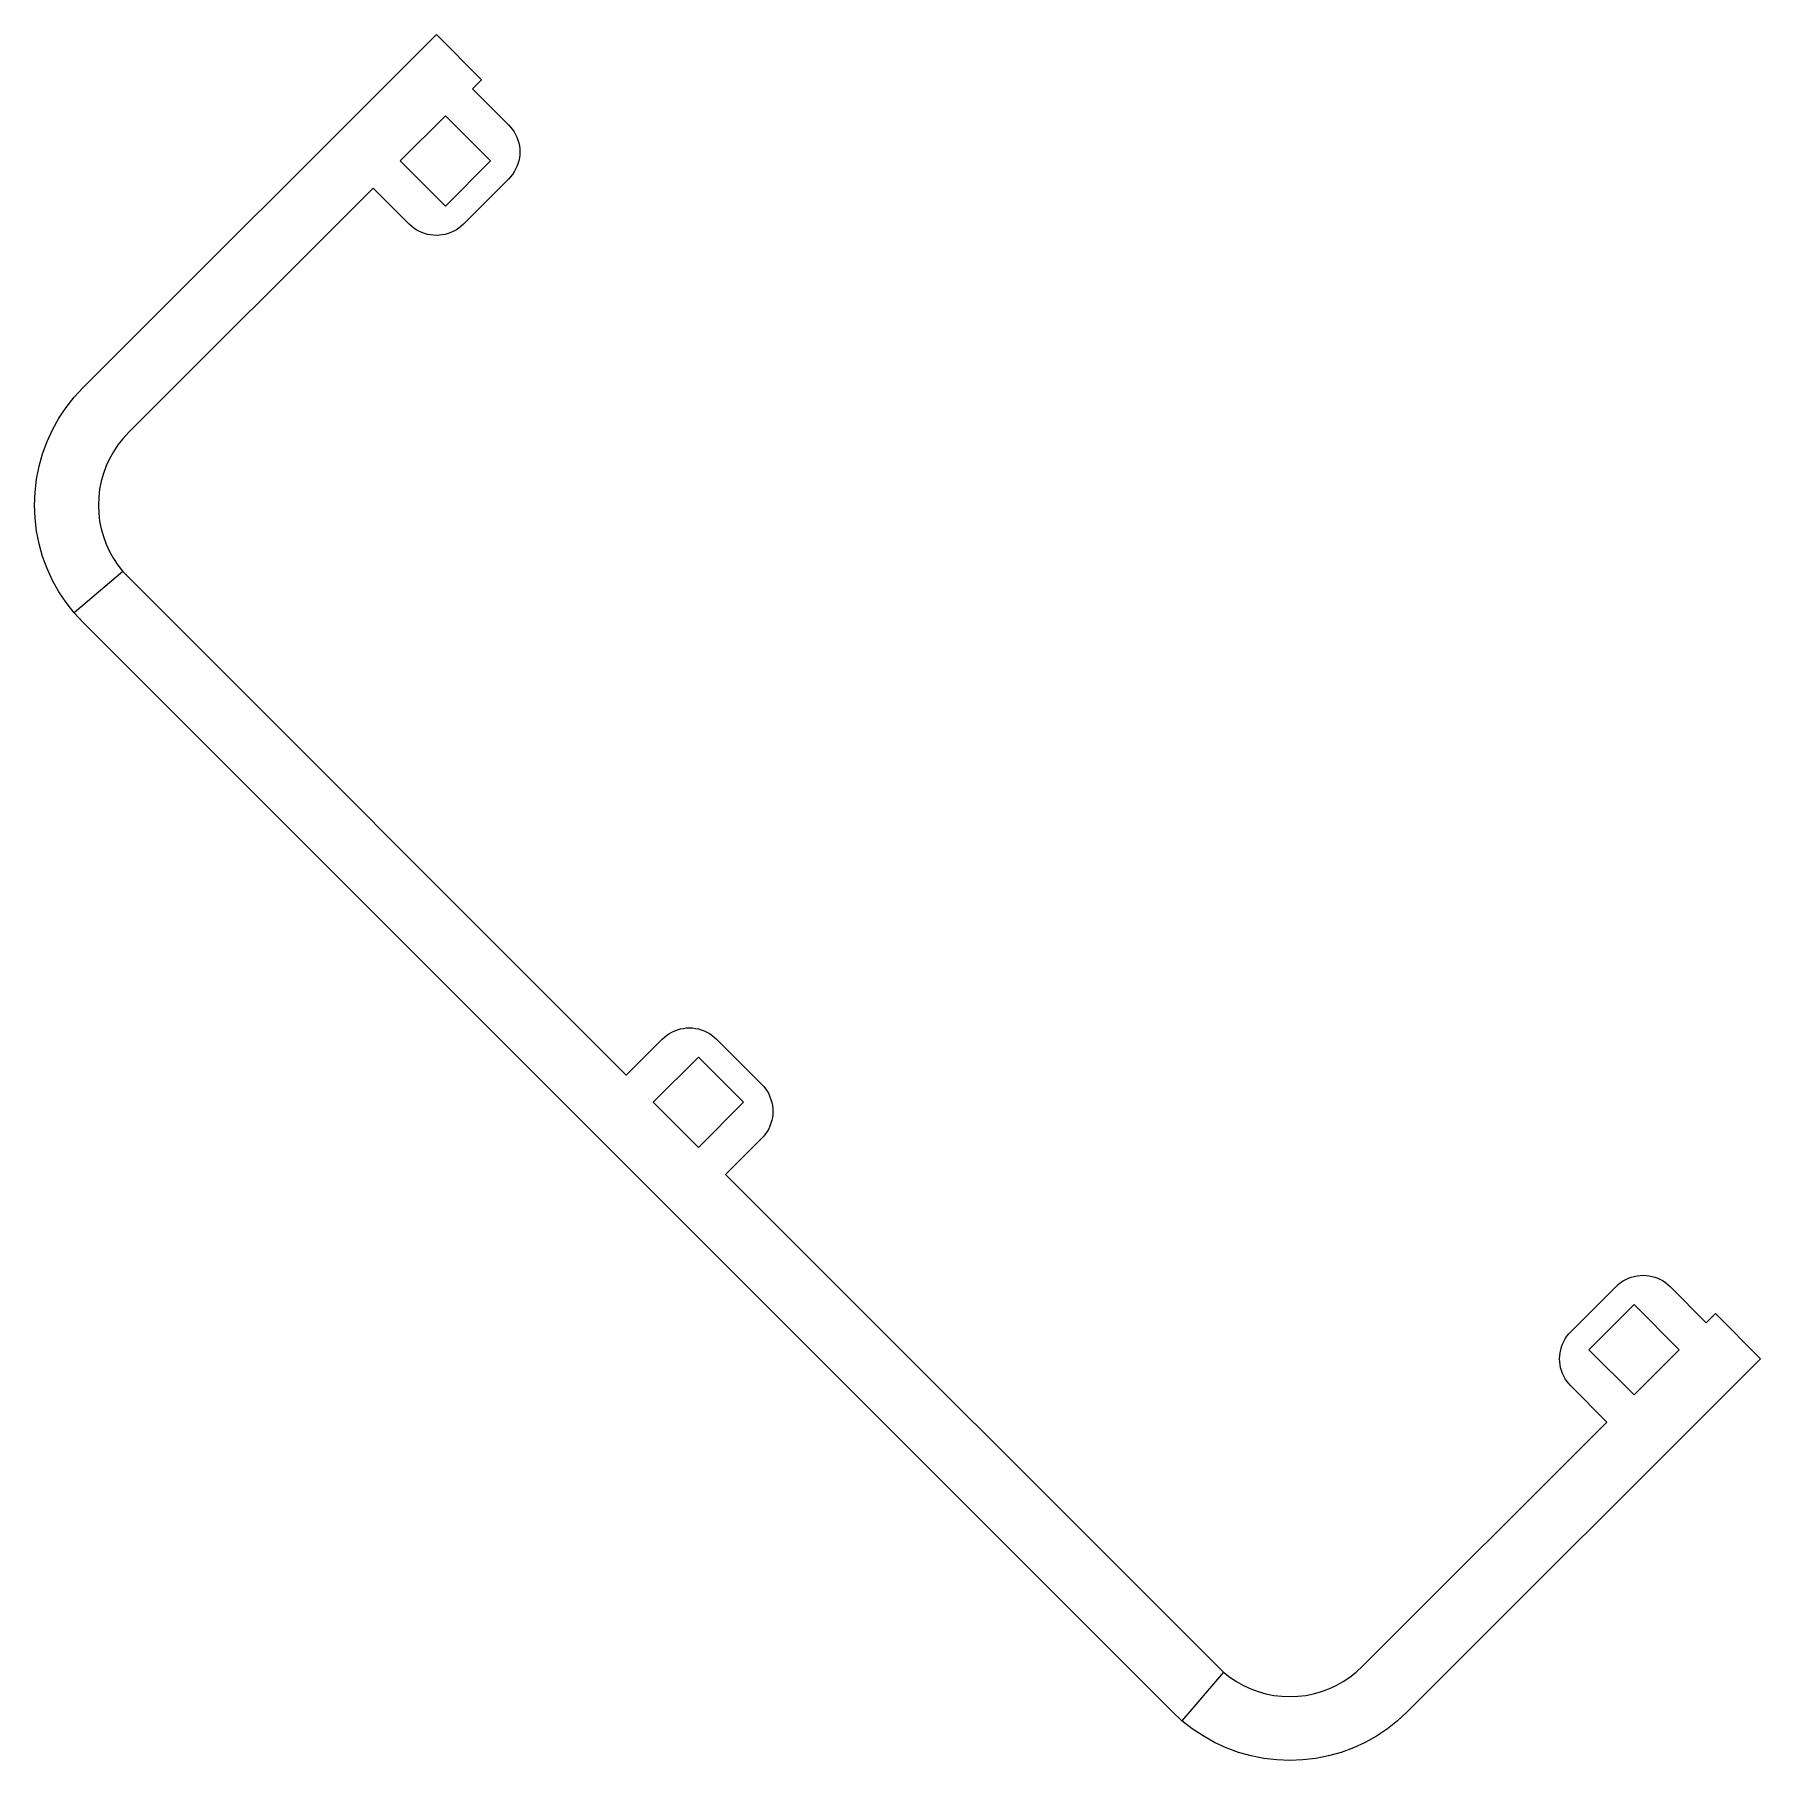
# Model space of a CAD drawing. Extents: x 5 to 681, y 5 to 681.
import ezdxf

# ---------------------------------------------------------------- set-up
doc = ezdxf.new("R2010")
doc.units = 0

msp = doc.modelspace()

# ---------------------------------------------------------------- linework, layer by layer
at = {"layer": 'Layer 1'}
for p, q in [((24.0425, 542.455), (162.317, 680.703)), ((162.317, 680.703), (179.993, 663.023)), ((179.993, 663.023), (176.456, 659.485)), ((176.456, 659.485), (190.597, 645.342)), ((165.848, 648.879), (148.169, 631.204)), ((183.523, 631.2), (165.848, 648.879)), ((190.597, 645.342), (191.396, 644.477)), ((191.396, 644.477), (192.125, 643.552)), ((192.125, 643.552), (192.779, 642.573)), ((192.779, 642.573), (193.354, 641.545)), ((193.354, 641.545), (193.848, 640.475)), ((193.848, 640.475), (194.255, 639.37)), ((194.255, 639.37), (194.575, 638.237)), ((194.575, 638.237), (194.804, 637.082)), ((194.804, 637.082), (194.942, 635.912)), ((194.942, 635.912), (194.989, 634.735)), ((148.169, 631.204), (165.844, 613.525)), ((165.844, 613.525), (183.523, 631.2)), ((193.846, 628.995), (193.353, 627.926)), ((194.254, 630.1), (193.846, 628.995)), ((194.574, 631.233), (194.254, 630.1)), ((194.804, 632.388), (194.574, 631.233)), ((194.942, 633.558), (194.804, 632.388)), ((194.989, 634.735), (194.942, 633.558)), ((190.595, 624.129), (172.915, 606.453)), ((191.394, 624.994), (190.595, 624.129)), ((192.124, 625.918), (191.394, 624.994)), ((192.777, 626.898), (192.124, 625.918)), ((193.353, 627.926), (192.777, 626.898)), ((137.561, 620.598), (42.0625, 525.126)), ((151.702, 606.455), (137.561, 620.598)), ((152.566, 605.656), (151.702, 606.455)), ((153.491, 604.927), (152.566, 605.656)), ((154.471, 604.272), (153.491, 604.927)), ((155.498, 603.697), (154.471, 604.272)), ((156.568, 603.203), (155.498, 603.697)), ((157.673, 602.795), (156.568, 603.203)), ((158.806, 602.476), (157.673, 602.795)), ((159.962, 602.246), (158.806, 602.476)), ((161.131, 602.108), (159.962, 602.246)), ((162.308, 602.061), (161.131, 602.108)), ((163.485, 602.107), (162.308, 602.061)), ((164.655, 602.245), (163.485, 602.107)), ((165.81, 602.475), (164.655, 602.245)), ((166.944, 602.795), (165.81, 602.475)), ((168.049, 603.202), (166.944, 602.795)), ((169.118, 603.695), (168.049, 603.202)), ((170.146, 604.271), (169.118, 603.695)), ((171.125, 604.925), (170.146, 604.271)), ((172.05, 605.654), (171.125, 604.925)), ((172.915, 606.453), (172.05, 605.654)), ((20.5778, 538.707), (24.0425, 542.455)), ((14.5816, 530.456), (17.4176, 534.7)), ((17.4176, 534.7), (20.5778, 538.707)), ((12.0874, 526.003), (14.5816, 530.456)), ((8.18325, 516.581), (9.94999, 521.369)), ((9.94999, 521.369), (12.0874, 526.003)), ((39.5866, 522.469), (37.6414, 520.003)), ((42.0625, 525.126), (39.5866, 522.469)), ((6.7975, 511.668), (8.18325, 516.581)), ((34.3615, 514.651), (33.0464, 511.799)), ((35.8967, 517.391), (34.3615, 514.651)), ((37.6414, 520.003), (35.8967, 517.391)), ((5.80103, 506.663), (6.7975, 511.668)), ((31.9593, 508.852), (31.1061, 505.83)), ((33.0464, 511.799), (31.9593, 508.852)), ((5, 496.494), (5.20087, 501.594)), ((5.20087, 501.594), (5.80103, 506.663)), ((30.493, 502.749), (30.1237, 499.63)), ((31.1061, 505.83), (30.493, 502.749)), ((5.1997, 491.395), (5, 496.494)), ((30.1237, 499.63), (29.9999, 496.492)), ((29.9999, 496.492), (30.1229, 493.354)), ((30.1229, 493.354), (30.4918, 490.234)), ((5.79933, 486.326), (5.1997, 491.395)), ((30.4918, 490.234), (31.1042, 487.154)), ((31.1042, 487.154), (31.9565, 484.131)), ((6.79437, 481.32), (5.79933, 486.326)), ((8.17949, 476.408), (6.79437, 481.32)), ((31.9565, 484.131), (33.043, 481.184)), ((33.043, 481.184), (34.3581, 478.332)), ((9.94537, 471.619), (8.17949, 476.408)), ((34.3581, 478.332), (35.8923, 475.591)), ((35.8923, 475.591), (37.6367, 472.98)), ((12.0816, 466.984), (9.94537, 471.619)), ((14.5747, 462.531), (12.0816, 466.984)), ((39.5813, 470.513), (20.5693, 454.279)), ((37.6367, 472.98), (39.5813, 470.513)), ((39.5813, 470.513), (236.628, 273.278)), ((17.4096, 458.287), (14.5747, 462.531)), ((20.5693, 454.279), (17.4096, 458.287)), ((24.0207, 450.542), (20.5693, 454.279)), ((450.487, 24.0394), (24.0207, 450.542)), ((254.568, 290.178), (255.638, 290.671)), ((255.638, 290.671), (256.743, 291.078)), ((256.743, 291.078), (257.876, 291.398)), ((257.876, 291.398), (259.032, 291.627)), ((259.032, 291.627), (260.201, 291.766)), ((260.201, 291.766), (261.378, 291.812)), ((261.378, 291.812), (262.555, 291.766)), ((262.555, 291.766), (263.724, 291.628)), ((263.724, 291.628), (264.88, 291.398)), ((264.88, 291.398), (266.013, 291.078)), ((266.013, 291.078), (267.118, 290.671)), ((267.118, 290.671), (268.188, 290.177)), ((236.628, 273.278), (250.771, 287.419)), ((250.771, 287.419), (251.636, 288.219)), ((251.636, 288.219), (252.561, 288.948)), ((252.561, 288.948), (253.54, 289.602)), ((253.54, 289.602), (254.568, 290.178)), ((268.188, 290.177), (269.216, 289.601)), ((269.216, 289.601), (270.194, 288.947)), ((270.194, 288.947), (271.119, 288.218)), ((271.119, 288.218), (271.984, 287.419)), ((271.984, 287.419), (289.661, 269.741)), ((264.914, 280.347), (247.235, 262.67)), ((282.59, 262.669), (264.914, 280.347)), ((289.661, 269.741), (290.461, 268.875)), ((290.461, 268.875), (291.19, 267.95)), ((291.19, 267.95), (291.844, 266.971)), ((291.844, 266.971), (292.42, 265.943)), ((292.42, 265.943), (292.913, 264.874)), ((292.913, 264.874), (293.321, 263.768)), ((293.321, 263.768), (293.64, 262.635)), ((247.235, 262.67), (264.911, 244.992)), ((264.911, 244.992), (282.59, 262.669)), ((293.64, 262.635), (293.87, 261.48)), ((293.87, 256.787), (293.64, 255.632)), ((293.87, 261.48), (294.008, 260.311)), ((294.008, 257.957), (293.87, 256.787)), ((294.008, 260.311), (294.054, 259.134)), ((294.054, 259.134), (294.008, 257.957)), ((291.189, 250.316), (290.46, 249.392)), ((291.844, 251.296), (291.189, 250.316)), ((292.419, 252.324), (291.844, 251.296)), ((292.912, 253.393), (292.419, 252.324)), ((293.32, 254.498), (292.912, 253.393)), ((293.64, 255.632), (293.32, 254.498)), ((289.66, 248.527), (275.518, 234.385)), ((290.46, 249.392), (289.66, 248.527)), ((275.518, 234.385), (470.465, 39.5912)), ((606.461, 172.872), (624.143, 190.544)), ((624.143, 190.544), (625.008, 191.343)), ((625.008, 191.343), (625.933, 192.072)), ((625.933, 192.072), (626.913, 192.726)), ((626.913, 192.726), (627.941, 193.301)), ((627.941, 193.301), (629.01, 193.794)), ((629.01, 193.794), (630.116, 194.201)), ((630.116, 194.201), (631.249, 194.521)), ((631.249, 194.521), (632.405, 194.75)), ((632.405, 194.75), (633.574, 194.888)), ((633.574, 194.888), (634.751, 194.934)), ((634.751, 194.934), (635.928, 194.888)), ((635.928, 194.888), (637.097, 194.749)), ((637.097, 194.749), (638.253, 194.519)), ((638.253, 194.519), (639.386, 194.198)), ((639.386, 194.198), (640.491, 193.79)), ((640.491, 193.79), (641.56, 193.297)), ((641.56, 193.297), (642.588, 192.721)), ((642.588, 192.721), (643.567, 192.067)), ((643.567, 192.067), (644.491, 191.337)), ((644.491, 191.337), (645.356, 190.538)), ((645.356, 190.538), (659.494, 176.391)), ((631.211, 183.47), (613.529, 165.798)), ((648.884, 165.787), (631.211, 183.47)), ((659.494, 176.391), (663.03, 179.926)), ((663.03, 179.926), (680.703, 162.243)), ((603.207, 168.007), (603.701, 169.076)), ((603.701, 169.076), (604.277, 170.104)), ((604.277, 170.104), (604.931, 171.083)), ((604.931, 171.083), (605.661, 172.008)), ((605.661, 172.008), (606.461, 172.872)), ((680.703, 162.243), (542.4, 24.0239)), ((602.064, 162.267), (602.11, 163.444)), ((602.11, 161.09), (602.064, 162.267)), ((602.11, 163.444), (602.249, 164.613)), ((602.249, 164.613), (602.479, 165.768)), ((602.479, 165.768), (602.8, 166.902)), ((602.8, 166.902), (603.207, 168.007)), ((613.529, 165.798), (631.201, 148.115)), ((631.201, 148.115), (648.884, 165.787)), ((602.248, 159.92), (602.11, 161.09)), ((602.477, 158.765), (602.248, 159.92)), ((602.797, 157.631), (602.477, 158.765)), ((603.204, 156.526), (602.797, 157.631)), ((603.697, 155.456), (603.204, 156.526)), ((604.272, 154.428), (603.697, 155.456)), ((604.926, 153.449), (604.272, 154.428)), ((605.655, 152.524), (604.926, 153.449)), ((606.453, 151.659), (605.655, 152.524)), ((620.591, 137.512), (606.453, 151.659)), ((525.078, 42.0507), (620.591, 137.512)), ((522.42, 39.576), (525.078, 42.0507)), ((470.465, 39.5912), (454.222, 20.5865)), ((470.465, 39.5912), (472.931, 37.6461)), ((472.931, 37.6461), (475.541, 35.9008)), ((475.541, 35.9008), (478.282, 34.3648)), ((478.282, 34.3648), (481.133, 33.0491)), ((511.748, 33.0399), (514.601, 34.354)), ((514.601, 34.354), (517.341, 35.888)), ((517.341, 35.888), (519.953, 37.6323)), ((519.953, 37.6323), (522.42, 39.576)), ((481.133, 33.0491), (484.079, 31.9614)), ((484.079, 31.9614), (487.102, 31.1079)), ((487.102, 31.1079), (490.182, 30.4942)), ((490.182, 30.4942), (493.301, 30.124)), ((493.301, 30.124), (496.44, 29.9997)), ((496.44, 29.9997), (499.578, 30.1224)), ((499.578, 30.1224), (502.697, 30.4903)), ((502.697, 30.4903), (505.778, 31.1022)), ((505.778, 31.1022), (508.801, 31.9541)), ((508.801, 31.9541), (511.748, 33.0399)), ((454.222, 20.5865), (450.487, 24.0394)), ((458.23, 17.4252), (454.222, 20.5865)), ((538.651, 20.5608), (534.642, 17.4021)), ((542.4, 24.0239), (538.651, 20.5608)), ((462.473, 14.5884), (458.23, 17.4252)), ((466.925, 12.0935), (462.473, 14.5884)), ((530.397, 14.5679), (525.943, 12.0755)), ((534.642, 17.4021), (530.397, 14.5679)), ((471.559, 9.95489), (466.925, 12.0935)), ((476.347, 8.18701), (471.559, 9.95489)), ((481.258, 6.80052), (476.347, 8.18701)), ((486.264, 5.80289), (481.258, 6.80052)), ((511.606, 6.79134), (506.601, 5.79687)), ((516.519, 8.17507), (511.606, 6.79134)), ((521.308, 9.93994), (516.519, 8.17507)), ((525.943, 12.0755), (521.308, 9.93994)), ((491.332, 5.20172), (486.264, 5.80289)), ((496.432, 5), (491.332, 5.20172)), ((501.532, 5.19877), (496.432, 5)), ((506.601, 5.79687), (501.532, 5.19877))]:
    msp.add_line(p, q, dxfattribs=at)

doc.saveas('drawing.dxf')
